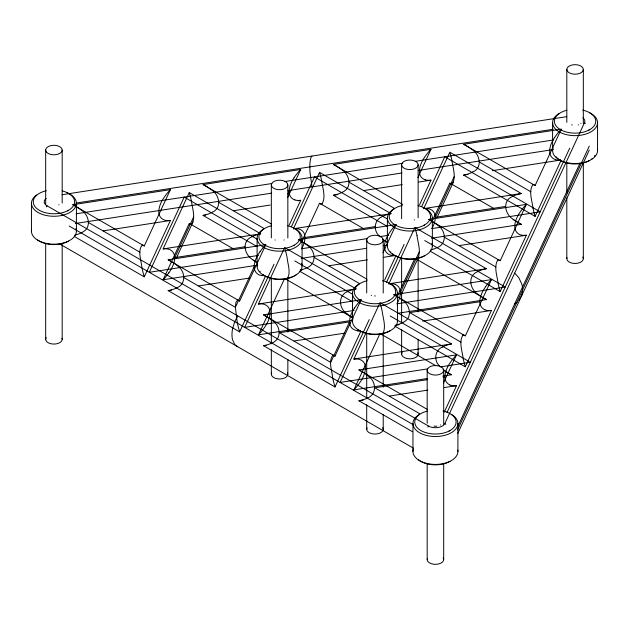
<?xml version="1.0" encoding="UTF-8"?>
<svg xmlns="http://www.w3.org/2000/svg" width="629" height="629" viewBox="0 0 629 629"><rect width="100%" height="100%" fill="white"/><g stroke="black" fill="none" stroke-linecap="round" stroke-linejoin="round"><path stroke-width="0.94" d="M74.269 236.433L144.253 276.839L143.915 275.659A34.163 7.218 81.2 0 1 141.832 267.176C141.25 260.288 137.389 250.995 142.138 245.145A35.24 7.446 81.2 0 1 143.915 245.742L144.253 246.002L170.412 189.636L72.783 204.739L144.253 246.002M189.581 193.653L189.604 193.732A35.24 7.446 81.2 0 1 191.389 200.808C192.23 208.207 195.918 217.375 191.688 224.136A34.163 7.218 81.2 0 1 189.596 223.625L233.194 248.746M417.043 235.726C417.9 243.116 421.579 252.292 417.341 259.046M450.175 153.429A35.24 7.446 81.2 0 1 451.96 160.505C452.801 167.896 456.481 177.064 452.251 183.825M394.564 325.979L465.287 366.809L464.949 365.63A35.24 7.446 81.2 0 1 463.172 358.554C462.323 351.155 458.635 341.979 462.873 335.226M430.212 251.191L500.197 291.597L499.858 290.417A35.24 7.446 81.2 0 1 498.082 283.333C497.232 275.934 493.545 266.767 497.783 260.005M532.991 208.105C532.142 200.714 528.462 191.538 532.692 184.792A34.163 7.218 81.2 0 1 534.776 185.296L535.106 185.539L561.272 129.165L463.636 144.269L535.106 185.539M264.88 275.581A34.163 19.727 -60 0 1 259.164 274.92C249.949 270.336 255.476 257.882 260.005 251.742M294.915 199.943C285.189 196.625 289.662 183.81 294.089 177.755M379.366 236.056C373.146 230.67 374.098 219.953 382 216.73A34.163 26.945 24.9 0 1 389.776 213.946L391.026 213.656L319.548 172.393L293.389 228.759L294.309 228.681A35.24 20.348 -60 0 1 299.184 229.113C307.77 231.771 305.254 242.975 301.55 248.73M395.374 284.473C402.882 287.579 400.547 297.603 397.3 303.099M449.932 385.011C440.67 380.521 446.244 367.981 450.757 361.872A35.24 20.348 -60 0 1 455.624 355.825L456.544 354.827L358.907 369.931L427.406 409.479M484.841 309.798C475.579 305.309 481.154 292.76 485.667 286.651M72.783 204.739L74.041 205.384A35.24 27.794 24.9 0 1 80.693 209.654C89.082 214.395 92.204 228.146 81.809 232.51M168.155 259.801L239.633 301.063L265.792 244.697L168.155 259.801L169.413 260.445A34.163 26.945 24.9 0 1 177.213 265.642C185.634 270.91 186.561 284.701 176.057 288.153M287.618 197.663L300.701 169.476L203.065 184.58L204.323 185.225A35.24 27.794 24.9 0 1 210.982 189.502C219.372 194.235 222.485 207.995 212.091 212.35A34.163 26.945 24.9 0 1 204.315 215.134L203.065 215.417L256.671 246.364M252.834 259.722C244.422 255.012 241.324 241.229 251.71 236.881A34.163 26.945 24.9 0 1 259.494 234.098L260.736 233.815L189.266 192.553L163.108 248.919L164.027 248.84A34.163 19.727 -60 0 1 169.736 249.532C178.951 254.116 173.415 266.57 168.887 272.711M307.471 245.507C315.947 250.719 316.835 264.565 306.347 268.001A35.24 27.794 24.9 0 1 300.308 270.077M417.908 177.504L430.983 149.325L333.354 164.428L334.612 165.073A35.24 27.794 24.9 0 1 341.264 169.343C349.653 174.084 352.775 187.835 342.38 192.199A34.163 26.945 24.9 0 1 334.597 194.974L333.354 195.265L386.953 226.212M428.726 219.49L500.197 260.76L526.363 204.386L428.726 219.49L429.984 220.134A34.163 26.945 24.9 0 1 437.776 225.331C446.205 230.599 447.133 244.39 436.628 247.842A35.24 27.794 24.9 0 1 430.598 249.917M463.636 144.269L464.894 144.922A35.24 27.794 24.9 0 1 471.553 149.191C479.943 153.932 483.056 167.684 472.662 172.039M513.406 219.411C504.993 214.701 501.895 200.926 512.281 196.57A34.163 26.945 24.9 0 1 520.065 193.795M521.881 294.922L518.839 300.599M193.095 221.715L176.45 257.882M418.757 256.624L401.286 294.553M453.666 181.404L437.013 217.571M144.253 276.839L170.412 220.472L169.547 220.551A35.24 20.348 -60 0 1 164.617 220.126C154.915 216.746 159.373 203.977 163.807 197.915A34.163 19.727 -60 0 1 169.5 190.642L170.412 189.636M257.253 265.186L163.108 279.756L189.29 223.405M193.528 217.147L174.736 257.623L244.846 246.772M254.155 266.83L235.372 307.306L237.212 322.229A34.163 7.218 81.2 0 0 239.295 330.705L239.633 331.9L168.155 290.637L169.413 290.386M287.893 194.141L289.065 191.617M239.633 331.9L265.383 276.414M289.254 224.978L300.701 200.313L299.781 200.399A35.24 20.348 -60 0 1 294.907 199.967M274.016 264.164L244.681 327.371L354.143 310.435M291.361 226.778L314.5 176.93L387.409 219.026M258.48 303.98L284.638 247.614L356.116 288.876L258.48 303.98L259.4 303.901A35.24 20.348 -60 0 1 264.274 304.326C273.977 307.707 269.526 320.476 265.092 326.537A34.163 19.727 -60 0 1 259.392 333.81L258.48 334.817L352.625 320.255M258.48 334.817L284.229 279.331M301.566 241.984L319.548 203.23L363.476 228.594M335.005 356.132L361.164 299.766L263.535 314.87L335.005 356.132L334.691 355.872A35.24 7.446 81.2 0 0 332.883 355.251C328.149 361.148 331.986 370.387 332.584 377.29A34.163 7.218 81.2 0 0 334.667 385.766L335.005 386.969L263.535 345.706L264.793 345.447A35.24 27.794 24.9 0 0 271.445 343.237C281.91 339.754 281.037 325.948 272.561 320.727M382.998 252.724L396.073 224.545L298.445 239.649L366.935 279.19M335.005 386.969L360.755 331.483M384.633 280.039L396.073 255.382M419.543 204.818L430.983 180.161L418.78 182.048M369.215 319.603L340.053 382.432L427.877 368.846M386.465 282.437L404.125 244.382M421.784 206.328L444.782 156.778L540.162 211.839L432.068 228.563M354.78 358.962L353.852 359.049L380.018 302.675L451.488 343.945L450.23 344.197M395.389 284.442A34.163 19.727 -60 0 0 389.673 283.781L388.824 283.821L414.928 227.462L486.398 268.725L485.14 268.976A34.163 26.945 24.9 0 0 477.348 271.759C467.009 276.194 470.075 289.898 478.496 294.631A35.24 27.794 24.9 0 0 485.148 298.901L486.398 299.561L397.481 313.313M431.832 228.579C435.276 222.973 438.067 212.555 430.283 209.26A34.163 19.727 -60 0 0 424.591 208.561L423.679 208.608L449.837 152.242L521.307 193.504L520.049 193.763M427.083 378.556L353.852 389.886L379.609 334.392M397.347 296.165L414.519 259.179M431.848 221.833L449.837 183.078L493.765 208.435M400.398 292.532L419.181 252.056M454.091 176.835L435.307 217.312L505.417 206.461M443.461 383.014L456.544 354.827M465.287 335.972L491.453 279.606L393.817 294.71L465.012 335.744A34.163 7.218 81.2 0 0 462.865 335.186M444.278 412.089L456.544 385.663L444.333 387.55M465.287 366.809L491.453 310.443L422.586 321.097M500.197 291.597L526.363 235.222L525.435 235.309A34.163 19.727 -60 0 1 519.735 234.617C510.52 230.025 516.047 217.571 520.576 211.438A35.24 20.348 -60 0 1 525.443 205.384L526.363 204.386M472.686 172.071A34.163 26.945 24.9 0 1 464.878 174.823L463.636 175.106L535.106 216.376L560.864 160.882M446.999 412.569L569.701 148.192M46.231 198.363A9.757 5.63 0 0 0 47.033 205.801L428.53 426.061A9.757 5.63 0 0 0 437.957 427.523A9.757 5.63 0 0 0 444.852 423.537L584.498 122.663A9.757 5.63 0 0 0 582.839 117.796M457.951 426.163L580.135 162.895M457.566 429.929L589.271 146.148M457.739 433.483L589.263 150.103M46.357 206.87L47.033 205.801M237.778 315.931L234.735 321.671L232.502 329.109A27.762 16.032 -60 0 0 232.51 339.691L234.735 344.55L237.778 346.768M424.378 157.604C419.944 163.65 415.478 176.466 425.204 179.792M354.559 308.045C350.125 314.091 345.651 326.907 355.377 330.233A35.24 20.348 -60 0 0 360.252 330.657M554.66 137.444C550.233 143.498 545.76 156.314 555.486 159.64M427.854 427.122L428.53 426.061M366.998 280.55L366.793 280.817A20.678 11.943 0 0 0 358.758 299.215A20.678 11.943 0 0 0 391.568 298.917A20.678 11.943 0 0 0 382.581 280.691M299.781 170.459L300.701 169.476M430.118 150.245L430.983 149.325M360.244 300.748L361.164 299.766M560.345 130.156L561.272 129.165M163.163 279.693L164.027 278.773A35.24 20.348 -60 0 0 168.902 272.719M265.729 244.76L264.864 245.68A35.24 20.348 -60 0 0 259.997 251.734M396.073 224.545L395.154 225.528A35.24 20.348 -60 0 0 390.279 231.582C385.789 237.707 380.199 250.24 389.469 254.729A34.163 19.727 -60 0 0 395.161 255.429M353.852 389.886L354.78 388.903A34.163 19.727 -60 0 0 360.48 381.622C364.867 375.544 369.38 362.744 359.639 359.411A35.24 20.348 -60 0 0 354.772 358.986M491.453 279.606L490.526 280.589A35.24 20.348 -60 0 0 485.659 286.643M517.321 302.132L514.679 303.933M294.215 276.013L295.103 275.463M390.483 330.532L389.587 331.074A20.678 11.943 0 0 1 357.862 329.344M311.976 156.071L310.86 157.643L310.042 162.03A27.723 5.858 81.2 0 0 309.845 166.905A27.723 5.858 81.2 0 0 310.042 172.621L311.976 186.907M402.843 322.48C413.229 318.125 410.132 304.35 401.719 299.64M442.462 347.011C434.56 350.235 433.617 360.952 439.836 366.337M321.969 203.977C326.199 197.231 322.52 188.055 321.671 180.665A35.24 7.446 81.2 0 0 319.886 173.588L319.658 172.763M382.432 334.258C386.67 327.512 382.99 318.337 382.133 310.946A35.24 7.446 81.2 0 0 380.348 303.87M67.61 210.778L68.553 210.267M293.271 245.687L294.215 245.176M588.752 130.156L589.695 129.645M423.553 225.536L424.496 225.017M388.643 300.748L389.587 300.237M449.106 431.038L450.057 430.519M348.214 291.361C337.718 294.797 338.606 308.642 347.09 313.855M366.809 398.283C377.298 394.847 376.409 381.001 367.934 375.788M237.51 300.214L235.899 302.352L235.372 307.306L184.045 277.68M356.038 288.892L354.929 289.12A35.24 27.794 24.9 0 0 348.199 291.345M412.514 431.714L358.907 400.767L360.165 400.508A35.24 27.794 24.9 0 0 366.825 398.299M61.941 194.746L566.8 116.648M76.101 203.057L553.174 129.26M76.211 213.789L271.877 183.526M284.473 181.577L402.646 163.296M415.242 161.346L553.756 139.913M75.354 223.507L271.736 193.127M288.027 190.611L402.025 172.975M418.309 170.459L553.386 149.56M103.29 230.851L170.412 220.472M203.065 215.417L205.683 215.016M233.579 210.699L270.187 205.038M298.083 200.722L300.701 200.313M333.354 195.265L337.71 194.589M363.861 190.548L402.214 184.612M463.636 175.106L467.992 174.437M492.405 170.656L560.463 160.081M163.163 248.911L260.736 233.815M293.389 228.759L391.026 213.656M423.679 208.608L521.307 193.504M305.026 237.463L375.136 226.621M258.362 255.437L149.309 272.302L184.218 197.081L257.646 239.476M301.786 248.714L367.415 238.564M379.955 236.622L388.643 235.277M301.236 258.385L366.613 248.274M383.179 245.711L387.535 245.035M431.518 238.234L521.307 224.341L513.122 219.615M168.155 290.637L171.646 290.095M198.67 285.92L249.226 278.097M300.182 270.211L301.928 269.943M328.951 265.76L367.305 259.832M383.871 257.269L394.328 255.649M459.233 245.609L526.363 235.222M388.824 283.821L486.398 268.725M396.757 303.838L505.252 287.06L424.709 240.561M479.817 301.739L409.707 312.589L461.033 342.215M263.535 345.706L266.146 345.297M294.042 340.981L344.606 333.158M357.681 331.137L360.291 330.736M395.562 325.279L399.045 324.737M353.852 359.049L451.488 343.945M440.426 366.904L470.343 362.28L390.161 315.986M442.769 376.126L451.488 374.782L443.303 370.049M427.382 379.672L374.798 387.81L419.708 413.733M443.154 377.235L444.907 376.96M358.907 400.767L363.263 400.091M389.414 396.05L427.775 390.114M430.928 180.169L430.118 180.24A35.24 20.348 -60 0 1 425.188 179.815M491.391 310.451L490.526 310.522M456.481 385.671L455.679 385.742A34.163 19.727 -60 0 1 449.916 385.05M560.345 160.088L560.408 160.081A35.24 20.348 -60 0 1 555.478 159.656M521.307 224.341L520.049 223.696M298.445 239.649L299.703 240.294A34.163 26.945 24.9 0 1 307.495 245.483M393.817 294.71L395.075 295.355A35.24 27.794 24.9 0 1 401.734 299.624M451.488 374.782L450.23 374.137A35.24 27.794 24.9 0 1 443.571 369.86L443.02 369.388M263.535 314.87L264.793 315.514M358.907 369.931L360.165 370.575A34.163 26.945 24.9 0 1 367.957 375.765M479.526 162.148L530.852 191.782M333.354 164.428L402.591 204.401M349.244 182.308L394.147 208.23M444.617 237.369L495.943 267.003M383.58 240.199L386.56 241.913M415.675 258.723L486.398 299.561M203.065 184.58L271.563 224.128M218.955 202.459L263.865 228.39M314.335 257.52L359.238 283.451M294.781 260.917L352.177 294.058M299.931 271.343L352.043 301.433M253.29 260.351L256.27 262.073M285.385 278.883L351.65 317.134M380.018 333.512L435.858 365.756M88.673 222.611L140 252.245M69.19 226.047L413.387 424.772M59.747 243.981L413.434 448.178M451.323 183.927A34.163 7.218 81.2 0 1 450.167 183.314L450.175 183.353M380.246 333.708L380.356 333.795A34.163 7.218 81.2 0 0 382.44 334.306M382.558 239.106L383.124 239.563A35.24 27.794 24.9 0 0 387.92 242.818M239.61 301.047L239.358 300.835A35.24 7.446 81.2 0 0 237.51 300.19M584.498 122.663L585.418 123.473M514.679 273.096L518.839 277.719L521.881 284.339A27.723 21.858 24.9 0 1 521.889 294.867M444.86 423.537L445.78 424.355M380.136 236.881L379.625 236.339M535.106 216.376L534.792 215.267M189.266 192.553L189.455 193.213M415.242 228.563L415.242 228.563A35.24 7.446 81.2 0 1 417.051 235.718M597.55 122.671L597.55 150.567M583.327 69.449A8.256 4.765 0 0 1 570.912 73.554A8.256 4.765 0 0 1 570.975 65.298A8.256 4.765 0 0 1 583.327 69.449L583.327 123.386M583.327 163.587L583.327 258.708M566.815 69.41L566.815 122.364M566.815 163.548L566.815 192.969M566.815 197.876L566.815 258.668M552.592 122.671L552.592 150.567M457.912 423.545L457.912 451.449M443.689 370.332A8.256 4.765 0 0 1 431.274 374.428A8.256 4.765 0 0 1 431.329 366.172A8.256 4.765 0 0 1 443.689 370.332L443.689 424.261M443.689 463.487L443.689 559.59M432.359 218.043L432.359 245.947M427.177 370.292L427.177 423.246M427.177 463.447L427.177 559.551M418.128 164.829A8.256 4.765 0 0 1 405.721 168.926A8.256 4.765 0 0 1 405.776 160.67A8.256 4.765 0 0 1 418.128 164.829L418.128 217.783M418.128 257.984L418.128 311.921M418.128 339.377L418.128 354.088M412.954 423.545L412.954 451.449M401.617 164.79L401.617 218.719M401.617 257.945L401.617 287.367M401.617 292.265L401.617 322.661M401.617 329.533L401.617 354.048M397.449 293.263L397.449 321.16M387.393 218.043L387.393 245.947M383.218 240.05A8.256 4.765 0 0 1 370.811 244.146A8.256 4.765 0 0 1 370.866 235.891A8.256 4.765 0 0 1 383.218 240.05L383.218 292.996M383.218 333.205L383.218 387.134M383.218 414.597L383.218 429.3M366.707 240.003L366.707 292.957M366.707 334.148L366.707 398.865M366.707 404.746L366.707 429.261M352.484 293.263L352.484 321.16M302.069 238.202L302.069 266.098M287.846 184.981A8.256 4.765 0 0 1 275.431 189.077A8.256 4.765 0 0 1 275.494 180.822A8.256 4.765 0 0 1 287.846 184.981L287.846 237.935M287.846 278.136L287.846 332.073M287.846 359.529L287.846 374.239M271.335 184.942L271.335 237.896M271.335 278.097L271.335 343.804M271.335 349.685L271.335 374.2M257.112 238.202L257.112 266.098M76.408 203.293L76.408 231.189M62.185 150.072A8.256 4.765 0 0 1 49.77 154.168A8.256 4.765 0 0 1 49.833 145.912A8.256 4.765 0 0 1 62.185 150.072L62.185 203.025M62.185 244.209L62.185 339.33M45.673 150.032L45.673 203.969M45.673 244.17L45.673 339.29M31.45 203.293L31.45 231.189M589.475 112.701A22.479 12.981 0 0 1 591.889 131.28A22.479 12.981 0 0 1 559.661 132.121A22.479 12.981 0 0 1 559.173 113.495M582.682 110.099A20.678 11.943 0 0 1 591.677 128.324A20.678 11.943 0 0 1 558.859 128.615A20.678 11.943 0 0 1 566.855 110.24M581.023 123.536A7.194 4.151 0 0 1 580.826 123.693M578.538 124.841A7.194 4.151 0 0 1 578.232 124.927M572.209 125.014A7.194 4.151 0 0 1 571.604 124.841M597.432 149.23A22.479 12.981 0 0 1 573.915 163.532A22.479 12.981 0 0 1 553.064 147.909M594.932 155.371A20.678 11.943 0 0 1 594.531 156.086M592.172 158.752A20.678 11.943 0 0 1 591.409 159.357M589.231 160.741A20.678 11.943 0 0 1 556.091 156.778M66.666 192.592A22.479 12.981 0 0 1 72.052 210.974A22.479 12.981 0 0 1 40.067 213.506A22.479 12.981 0 0 1 36.671 194.974M62.145 190.862A20.678 11.943 0 0 1 70.141 209.237A20.678 11.943 0 0 1 37.323 208.938A20.678 11.943 0 0 1 46.318 190.721M59.016 204.755A7.194 4.151 0 0 1 58.772 204.897M75.936 228.531A22.479 12.981 0 0 1 55.085 244.154A22.479 12.981 0 0 1 31.568 229.852M68.553 241.104A20.678 11.943 0 0 1 37.591 239.979M451.323 414.369A22.479 12.981 0 0 1 451.323 432.721A22.479 12.981 0 0 1 419.535 432.721A22.479 12.981 0 0 1 419.535 414.369M443.044 410.981A20.678 11.943 0 0 1 452.031 429.198A20.678 11.943 0 0 1 419.221 429.497A20.678 11.943 0 0 1 427.217 411.122M440.748 424.874A7.194 4.151 0 0 1 440.52 425.015M436.888 426.147A7.194 4.151 0 0 1 433.971 426.147M457.794 450.105A22.479 12.981 0 0 1 434.277 464.406A22.479 12.981 0 0 1 413.426 448.784M450.057 461.356A20.678 11.943 0 0 1 418.324 459.626M425.77 208.867A22.479 12.981 0 0 1 425.77 227.218A22.479 12.981 0 0 1 393.982 227.218A22.479 12.981 0 0 1 393.982 208.867M418.088 205.62A20.678 11.943 0 0 1 426.085 223.995A20.678 11.943 0 0 1 393.274 223.696A20.678 11.943 0 0 1 402.261 205.471M414.464 219.773A7.194 4.151 0 0 1 414.196 219.898M431.879 243.281A22.479 12.981 0 0 1 411.028 258.904A22.479 12.981 0 0 1 387.519 244.602M424.496 255.854A20.678 11.943 0 0 1 392.41 253.809M390.892 252.158A20.678 11.943 0 0 1 390.648 251.812M390.861 284.088A22.479 12.981 0 0 1 390.861 302.439A22.479 12.981 0 0 1 359.073 302.439A22.479 12.981 0 0 1 359.073 284.088M375.332 295.945A7.194 4.151 0 0 1 374.601 295.945M371.503 295.433A7.194 4.151 0 0 1 371.204 295.339M397.324 319.823A22.479 12.981 0 0 1 373.807 334.125A22.479 12.981 0 0 1 352.963 318.502M295.488 229.019A22.479 12.981 0 0 1 295.488 247.378A22.479 12.981 0 0 1 263.693 247.378A22.479 12.981 0 0 1 263.693 229.019M287.807 225.772A20.678 11.943 0 0 1 295.929 244.052A20.678 11.943 0 0 1 263.252 244.052A20.678 11.943 0 0 1 271.374 225.772M284.174 239.932A7.194 4.151 0 0 1 283.907 240.05M275.274 240.05A7.194 4.151 0 0 1 275.007 239.932M301.59 263.441A22.479 12.981 0 0 1 279.591 279.079A22.479 12.981 0 0 1 257.583 263.441M296.691 274.275A20.678 11.943 0 0 1 295.929 274.889M293.271 276.524A20.678 11.943 0 0 1 262.859 274.582M260.131 271.61A20.678 11.943 0 0 1 259.919 271.256M417.805 352.743A8.256 4.765 0 0 1 409.55 358.829A8.256 4.765 0 0 1 402.151 352.382M287.335 372.572A8.256 4.765 0 0 1 279.85 378.98A8.256 4.765 0 0 1 271.681 372.855M382.715 427.634A8.256 4.765 0 0 1 375.222 434.049A8.256 4.765 0 0 1 367.053 427.924M443.178 557.923A8.256 4.765 0 0 1 435.983 564.323A8.256 4.765 0 0 1 427.374 558.536M582.816 257.041A8.256 4.765 0 0 1 575.621 263.449A8.256 4.765 0 0 1 567.012 257.654M62.004 338.316A8.256 4.765 0 0 1 53.308 344.063A8.256 4.765 0 0 1 46.208 337.624M176.073 288.168A35.24 27.794 24.9 0 1 169.405 290.362M257.638 262.977A35.24 27.794 24.9 0 1 252.827 259.738M534.776 215.181A35.24 7.446 81.2 0 1 532.991 208.113M520.057 223.68A35.24 27.794 24.9 0 1 513.398 219.427M81.833 232.533A34.163 26.945 24.9 0 1 74.647 235.152M321.977 204.024A34.163 7.218 81.2 0 1 319.886 203.474M490.541 310.49A34.163 19.727 -60 0 1 484.825 309.83M353.018 318.03A34.163 26.945 24.9 0 1 347.059 313.879M416.084 259.046A34.163 7.218 81.2 0 1 415.423 258.661M417.349 259.085A34.163 7.218 81.2 0 1 416.893 259.187M402.867 322.512A34.163 26.945 24.9 0 1 395.68 325.13M452.259 183.865A34.163 7.218 81.2 0 1 451.96 183.951M554.644 137.429A34.163 19.727 -60 0 1 560.36 130.172M497.775 259.966A34.163 7.218 81.2 0 1 499.866 260.516M294.073 177.74A34.163 19.727 -60 0 1 299.789 170.483M264.778 315.538A34.163 26.945 24.9 0 1 272.585 320.704M284.976 248.817A34.163 7.218 81.2 0 1 287.068 257.277C287.642 264.164 291.51 273.458 286.761 279.307A35.24 7.446 81.2 0 1 285.141 278.828M354.536 308.021A34.163 19.727 -60 0 1 360.252 300.772M442.439 346.98A34.163 26.945 24.9 0 1 450.246 344.228M424.355 157.588A34.163 19.727 -60 0 1 430.071 150.331M349.535 321.899L330.744 362.375L279.425 332.741L349.535 321.899"/></g></svg>
